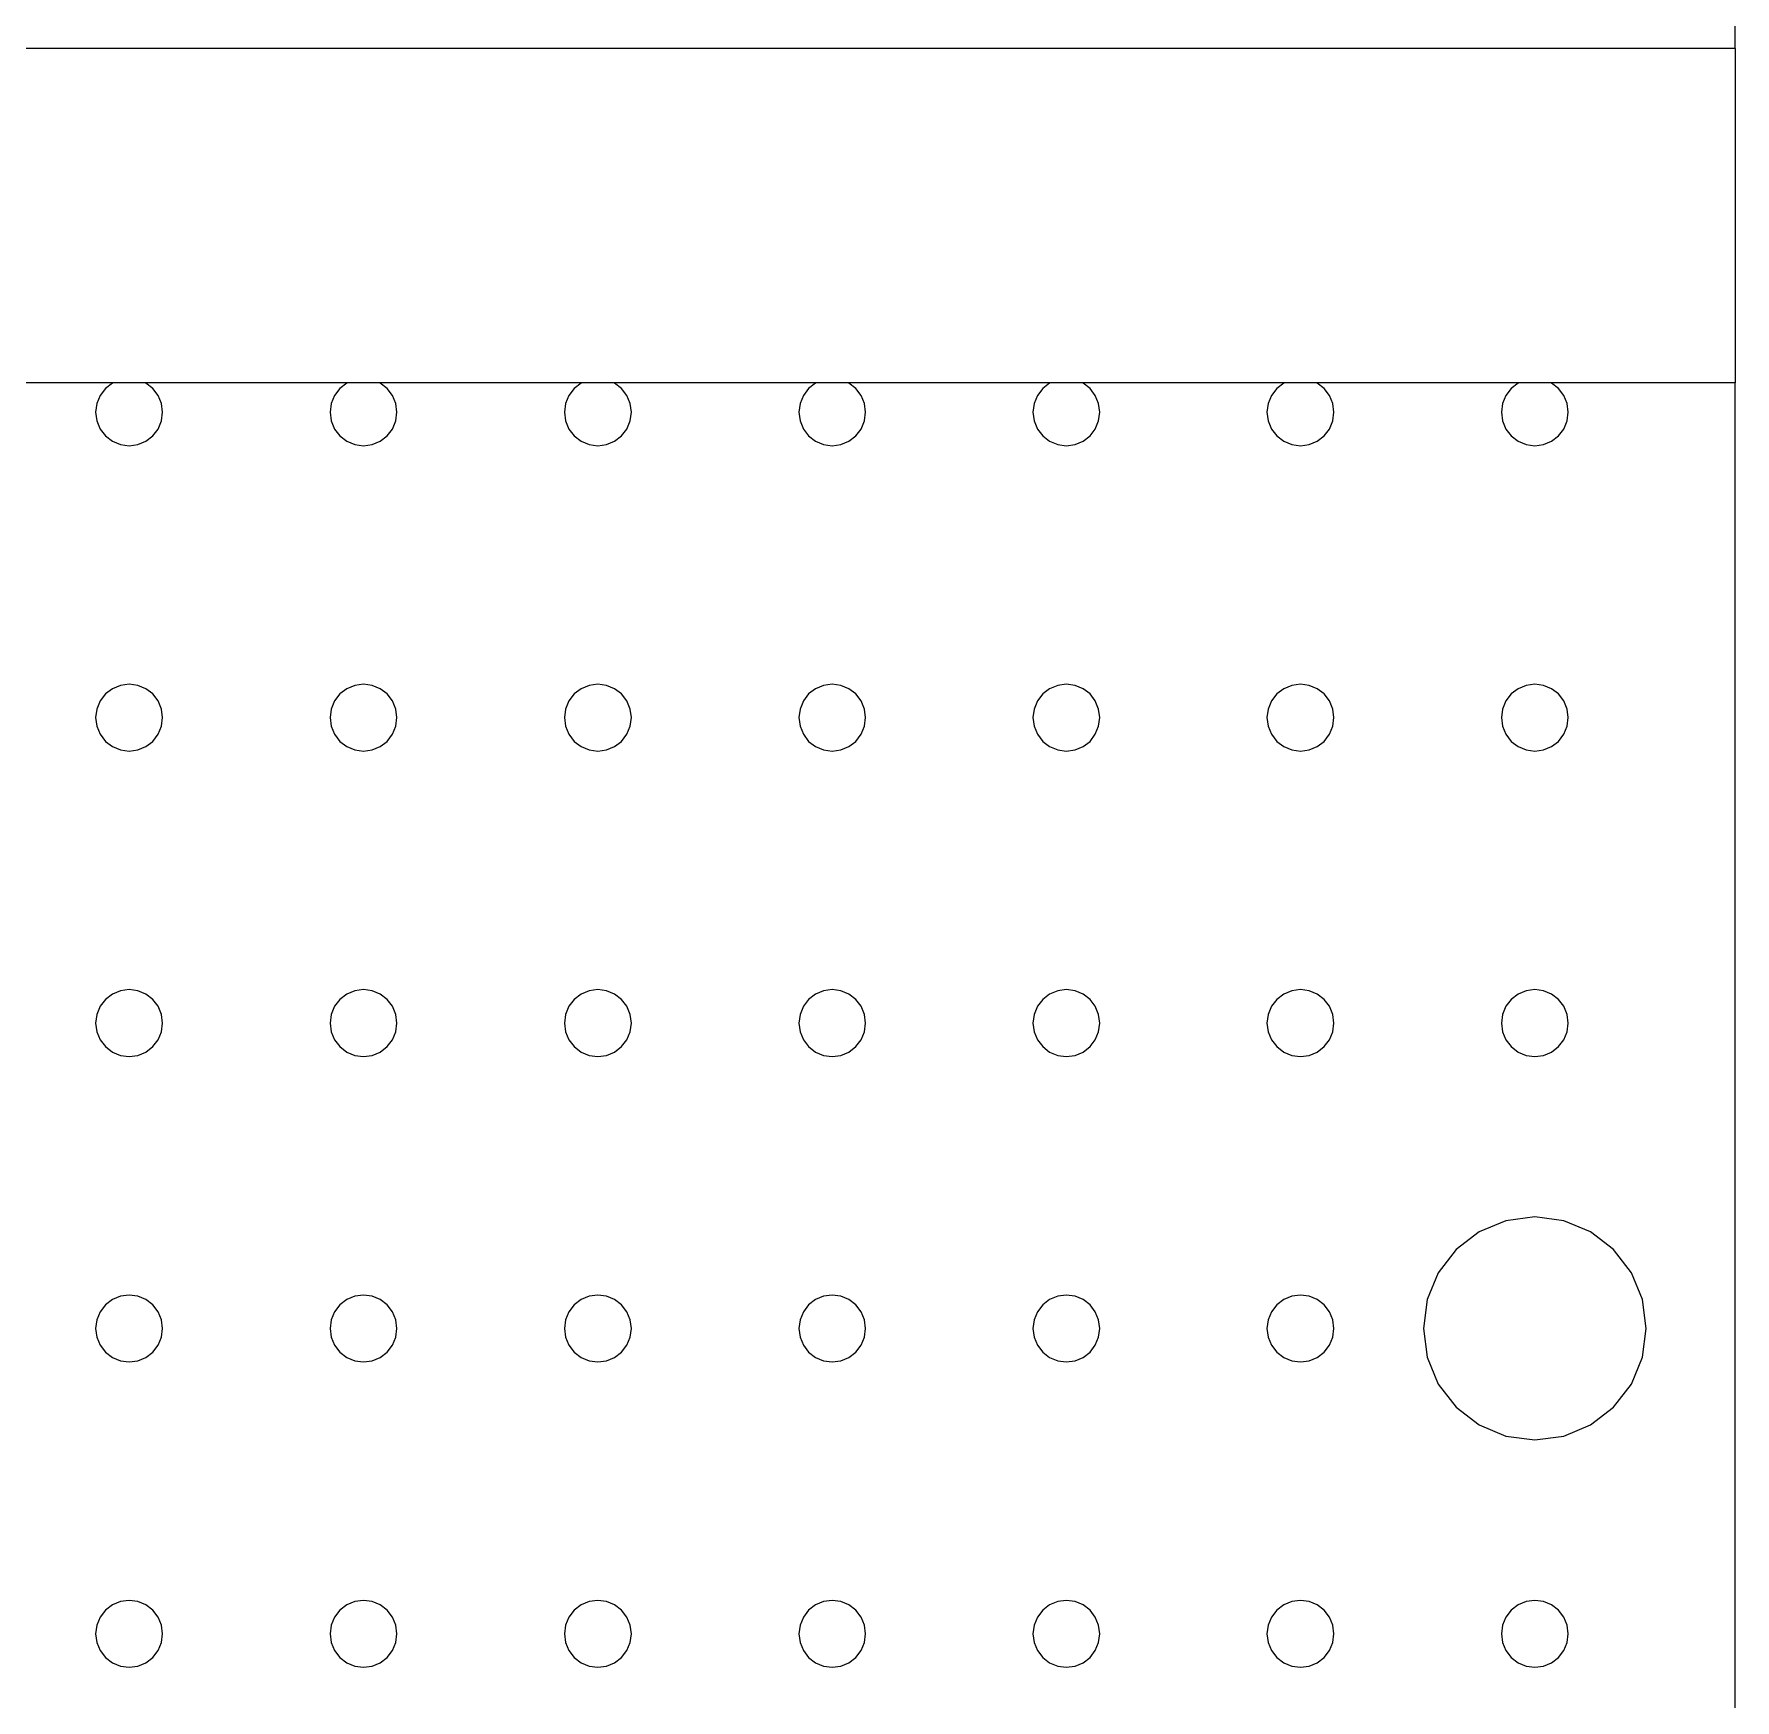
# Model space of a CAD drawing. Header units: millimetres. Extents: x 2562 to 7288, y 778 to 5635.
# Drawn here: x 5853.39 to 5868.65, y 1663.97 to 1678.92 of the extents above; entities that cross this region are included whole.
import ezdxf

# ---------------------------------------------------------------- set-up
doc = ezdxf.new("R2010")
doc.units = ezdxf.units.MM
doc.layers.add('0-gnl-gor3', color=252, linetype='Continuous')
doc.layers.add('2-tef-sabit', color=251, linetype='Continuous')

# ---------------------------------------------------------------- blocks, each defined once
blk = doc.blocks.new('ice well')
at = {"layer": '0-gnl-gor3'}
for p, q in [((62660.6, 6545.76), (62660.6, 6753.91)), ((62630.6, 6691.24), (62630.6, 6709.44)), ((62517.59, 6692.72), (62516.87, 6692.42)), ((62518.37, 6692.83), (62517.59, 6692.72)), ((62519.15, 6692.72), (62518.37, 6692.83)), ((62519.87, 6692.42), (62519.15, 6692.72)), ((62544.99, 6692.72), (62544.27, 6692.42)), ((62545.77, 6692.83), (62544.99, 6692.72)), ((62546.54, 6692.72), (62545.77, 6692.83)), ((62547.27, 6692.42), (62546.54, 6692.72)), ((62572.39, 6692.72), (62571.67, 6692.42)), ((62573.17, 6692.83), (62572.39, 6692.72)), ((62573.94, 6692.72), (62573.17, 6692.83)), ((62574.67, 6692.42), (62573.94, 6692.72)), ((62599.79, 6692.72), (62599.07, 6692.42)), ((62600.57, 6692.83), (62599.79, 6692.72)), ((62601.34, 6692.72), (62600.57, 6692.83)), ((62602.07, 6692.42), (62601.34, 6692.72)), ((62627.19, 6692.72), (62626.46, 6692.42)), ((62627.96, 6692.83), (62627.19, 6692.72)), ((62628.74, 6692.72), (62627.96, 6692.83)), ((62629.46, 6692.42), (62628.74, 6692.72)), ((62515.77, 6691.33), (62515.47, 6690.6)), ((62516.25, 6691.95), (62515.77, 6691.33)), ((62516.87, 6692.42), (62516.25, 6691.95)), ((62520.49, 6691.95), (62519.87, 6692.42)), ((62520.97, 6691.33), (62520.49, 6691.95)), ((62521.27, 6690.6), (62520.97, 6691.33)), ((62543.17, 6691.33), (62542.87, 6690.6)), ((62543.65, 6691.95), (62543.17, 6691.33)), ((62544.27, 6692.42), (62543.65, 6691.95)), ((62547.89, 6691.95), (62547.27, 6692.42)), ((62548.37, 6691.33), (62547.89, 6691.95)), ((62548.67, 6690.6), (62548.37, 6691.33)), ((62570.57, 6691.33), (62570.27, 6690.6)), ((62571.05, 6691.95), (62570.57, 6691.33)), ((62571.67, 6692.42), (62571.05, 6691.95)), ((62575.29, 6691.95), (62574.67, 6692.42)), ((62575.77, 6691.33), (62575.29, 6691.95)), ((62576.06, 6690.6), (62575.77, 6691.33)), ((62597.97, 6691.33), (62597.67, 6690.6)), ((62598.44, 6691.95), (62597.97, 6691.33)), ((62599.07, 6692.42), (62598.44, 6691.95)), ((62602.69, 6691.95), (62602.07, 6692.42)), ((62603.16, 6691.33), (62602.69, 6691.95)), ((62603.46, 6690.6), (62603.16, 6691.33)), ((62625.37, 6691.33), (62625.07, 6690.6)), ((62625.84, 6691.95), (62625.37, 6691.33)), ((62626.46, 6692.42), (62625.84, 6691.95)), ((62630.09, 6691.95), (62629.46, 6692.42)), ((62630.56, 6691.33), (62630.09, 6691.95)), ((62630.6, 6691.24), (62630.56, 6691.33)), ((62630.6, 6688.41), (62630.6, 6691.24)), ((62515.47, 6690.6), (62515.37, 6689.83)), ((62515.37, 6689.83), (62515.47, 6689.05)), ((62521.37, 6689.83), (62521.27, 6690.6)), ((62521.27, 6689.05), (62521.37, 6689.83)), ((62542.87, 6690.6), (62542.77, 6689.83)), ((62542.77, 6689.83), (62542.87, 6689.05)), ((62548.77, 6689.83), (62548.67, 6690.6)), ((62548.67, 6689.05), (62548.77, 6689.83)), ((62570.27, 6690.6), (62570.17, 6689.83)), ((62570.17, 6689.83), (62570.27, 6689.05)), ((62576.17, 6689.83), (62576.06, 6690.6)), ((62576.06, 6689.05), (62576.17, 6689.83)), ((62597.67, 6690.6), (62597.57, 6689.83)), ((62597.57, 6689.83), (62597.67, 6689.05)), ((62603.57, 6689.83), (62603.46, 6690.6)), ((62603.46, 6689.05), (62603.57, 6689.83)), ((62625.07, 6690.6), (62624.96, 6689.83)), ((62624.96, 6689.83), (62625.07, 6689.05)), ((62515.47, 6689.05), (62515.77, 6688.33)), ((62515.77, 6688.33), (62516.25, 6687.71)), ((62520.49, 6687.71), (62520.97, 6688.33)), ((62520.97, 6688.33), (62521.27, 6689.05)), ((62542.87, 6689.05), (62543.17, 6688.33)), ((62543.17, 6688.33), (62543.65, 6687.71)), ((62547.89, 6687.71), (62548.37, 6688.33)), ((62548.37, 6688.33), (62548.67, 6689.05)), ((62570.27, 6689.05), (62570.57, 6688.33)), ((62570.57, 6688.33), (62571.05, 6687.71)), ((62575.29, 6687.71), (62575.77, 6688.33)), ((62575.77, 6688.33), (62576.06, 6689.05)), ((62597.67, 6689.05), (62597.97, 6688.33)), ((62597.97, 6688.33), (62598.44, 6687.71)), ((62602.69, 6687.71), (62603.16, 6688.33)), ((62603.16, 6688.33), (62603.46, 6689.05)), ((62625.07, 6689.05), (62625.37, 6688.33)), ((62625.37, 6688.33), (62625.84, 6687.71)), ((62630.09, 6687.71), (62630.56, 6688.33)), ((62630.56, 6688.33), (62630.6, 6688.41)), ((62630.6, 6670.21), (62630.6, 6688.41)), ((62516.25, 6687.71), (62516.87, 6687.23)), ((62516.87, 6687.23), (62517.59, 6686.93)), ((62517.59, 6686.93), (62518.37, 6686.83)), ((62518.37, 6686.83), (62519.15, 6686.93)), ((62519.15, 6686.93), (62519.87, 6687.23)), ((62519.87, 6687.23), (62520.49, 6687.71)), ((62543.65, 6687.71), (62544.27, 6687.23)), ((62544.27, 6687.23), (62544.99, 6686.93)), ((62544.99, 6686.93), (62545.77, 6686.83)), ((62545.77, 6686.83), (62546.54, 6686.93)), ((62546.54, 6686.93), (62547.27, 6687.23)), ((62547.27, 6687.23), (62547.89, 6687.71)), ((62571.05, 6687.71), (62571.67, 6687.23)), ((62571.67, 6687.23), (62572.39, 6686.93)), ((62572.39, 6686.93), (62573.17, 6686.83)), ((62573.17, 6686.83), (62573.94, 6686.93)), ((62573.94, 6686.93), (62574.67, 6687.23)), ((62574.67, 6687.23), (62575.29, 6687.71)), ((62598.44, 6687.71), (62599.07, 6687.23)), ((62599.07, 6687.23), (62599.79, 6686.93)), ((62599.79, 6686.93), (62600.57, 6686.83)), ((62600.57, 6686.83), (62601.34, 6686.93)), ((62601.34, 6686.93), (62602.07, 6687.23)), ((62602.07, 6687.23), (62602.69, 6687.71)), ((62625.84, 6687.71), (62626.46, 6687.23)), ((62626.46, 6687.23), (62627.19, 6686.93)), ((62627.19, 6686.93), (62627.96, 6686.83)), ((62627.96, 6686.83), (62628.74, 6686.93)), ((62628.74, 6686.93), (62629.46, 6687.23)), ((62629.46, 6687.23), (62630.09, 6687.71)), ((62516.87, 6671.4), (62516.25, 6670.92)), ((62517.59, 6671.7), (62516.87, 6671.4)), ((62518.37, 6671.8), (62517.59, 6671.7)), ((62519.15, 6671.7), (62518.37, 6671.8)), ((62519.87, 6671.4), (62519.15, 6671.7)), ((62520.49, 6670.92), (62519.87, 6671.4)), ((62544.27, 6671.4), (62543.65, 6670.92)), ((62544.99, 6671.7), (62544.27, 6671.4)), ((62545.77, 6671.8), (62544.99, 6671.7)), ((62546.54, 6671.7), (62545.77, 6671.8)), ((62547.27, 6671.4), (62546.54, 6671.7)), ((62547.89, 6670.92), (62547.27, 6671.4)), ((62571.67, 6671.4), (62571.05, 6670.92)), ((62572.39, 6671.7), (62571.67, 6671.4)), ((62573.17, 6671.8), (62572.39, 6671.7)), ((62573.94, 6671.7), (62573.17, 6671.8)), ((62574.67, 6671.4), (62573.94, 6671.7)), ((62575.29, 6670.92), (62574.67, 6671.4)), ((62599.07, 6671.4), (62598.44, 6670.92)), ((62599.79, 6671.7), (62599.07, 6671.4)), ((62600.57, 6671.8), (62599.79, 6671.7)), ((62601.34, 6671.7), (62600.57, 6671.8)), ((62602.07, 6671.4), (62601.34, 6671.7)), ((62602.69, 6670.92), (62602.07, 6671.4)), ((62626.46, 6671.4), (62625.84, 6670.92)), ((62627.19, 6671.7), (62626.46, 6671.4)), ((62627.96, 6671.8), (62627.19, 6671.7)), ((62628.74, 6671.7), (62627.96, 6671.8)), ((62629.46, 6671.4), (62628.74, 6671.7)), ((62630.09, 6670.92), (62629.46, 6671.4)), ((62515.77, 6670.3), (62515.47, 6669.58)), ((62516.25, 6670.92), (62515.77, 6670.3)), ((62520.97, 6670.3), (62520.49, 6670.92)), ((62521.27, 6669.58), (62520.97, 6670.3)), ((62543.17, 6670.3), (62542.87, 6669.58)), ((62543.65, 6670.92), (62543.17, 6670.3)), ((62548.37, 6670.3), (62547.89, 6670.92)), ((62548.67, 6669.58), (62548.37, 6670.3)), ((62570.57, 6670.3), (62570.27, 6669.58)), ((62571.05, 6670.92), (62570.57, 6670.3)), ((62575.77, 6670.3), (62575.29, 6670.92)), ((62576.06, 6669.58), (62575.77, 6670.3)), ((62597.97, 6670.3), (62597.67, 6669.58)), ((62598.44, 6670.92), (62597.97, 6670.3)), ((62603.16, 6670.3), (62602.69, 6670.92)), ((62603.46, 6669.58), (62603.16, 6670.3)), ((62625.37, 6670.3), (62625.07, 6669.58)), ((62625.84, 6670.92), (62625.37, 6670.3)), ((62630.56, 6670.3), (62630.09, 6670.92)), ((62630.6, 6670.21), (62630.56, 6670.3)), ((62630.6, 6667.39), (62630.6, 6670.21)), ((62515.47, 6669.58), (62515.37, 6668.8)), ((62515.37, 6668.8), (62515.47, 6668.02)), ((62521.37, 6668.8), (62521.27, 6669.58)), ((62521.27, 6668.02), (62521.37, 6668.8)), ((62542.87, 6669.58), (62542.77, 6668.8)), ((62542.77, 6668.8), (62542.87, 6668.02)), ((62548.77, 6668.8), (62548.67, 6669.58)), ((62548.67, 6668.02), (62548.77, 6668.8)), ((62570.27, 6669.58), (62570.17, 6668.8)), ((62570.17, 6668.8), (62570.27, 6668.02)), ((62576.17, 6668.8), (62576.06, 6669.58)), ((62576.06, 6668.02), (62576.17, 6668.8)), ((62597.67, 6669.58), (62597.57, 6668.8)), ((62597.57, 6668.8), (62597.67, 6668.02)), ((62603.57, 6668.8), (62603.46, 6669.58)), ((62603.46, 6668.02), (62603.57, 6668.8)), ((62625.07, 6669.58), (62624.96, 6668.8)), ((62624.96, 6668.8), (62625.07, 6668.02)), ((62515.47, 6668.02), (62515.77, 6667.3)), ((62515.77, 6667.3), (62516.25, 6666.68)), ((62520.49, 6666.68), (62520.97, 6667.3)), ((62520.97, 6667.3), (62521.27, 6668.02)), ((62542.87, 6668.02), (62543.17, 6667.3)), ((62543.17, 6667.3), (62543.65, 6666.68)), ((62547.89, 6666.68), (62548.37, 6667.3)), ((62548.37, 6667.3), (62548.67, 6668.02)), ((62570.27, 6668.02), (62570.57, 6667.3)), ((62570.57, 6667.3), (62571.05, 6666.68)), ((62575.29, 6666.68), (62575.77, 6667.3)), ((62575.77, 6667.3), (62576.06, 6668.02)), ((62597.67, 6668.02), (62597.97, 6667.3)), ((62597.97, 6667.3), (62598.44, 6666.68)), ((62602.69, 6666.68), (62603.16, 6667.3)), ((62603.16, 6667.3), (62603.46, 6668.02)), ((62625.07, 6668.02), (62625.37, 6667.3)), ((62625.37, 6667.3), (62625.84, 6666.68)), ((62630.09, 6666.68), (62630.56, 6667.3)), ((62630.56, 6667.3), (62630.6, 6667.39)), ((62630.6, 6649.19), (62630.6, 6667.39)), ((62516.25, 6666.68), (62516.87, 6666.2)), ((62516.87, 6666.2), (62517.59, 6665.9)), ((62517.59, 6665.9), (62518.37, 6665.8)), ((62518.37, 6665.8), (62519.15, 6665.9)), ((62519.15, 6665.9), (62519.87, 6666.2)), ((62519.87, 6666.2), (62520.49, 6666.68)), ((62543.65, 6666.68), (62544.27, 6666.2)), ((62544.27, 6666.2), (62544.99, 6665.9)), ((62544.99, 6665.9), (62545.77, 6665.8)), ((62545.77, 6665.8), (62546.54, 6665.9)), ((62546.54, 6665.9), (62547.27, 6666.2)), ((62547.27, 6666.2), (62547.89, 6666.68)), ((62571.05, 6666.68), (62571.67, 6666.2)), ((62571.67, 6666.2), (62572.39, 6665.9)), ((62572.39, 6665.9), (62573.17, 6665.8)), ((62573.17, 6665.8), (62573.94, 6665.9)), ((62573.94, 6665.9), (62574.67, 6666.2)), ((62574.67, 6666.2), (62575.29, 6666.68)), ((62598.44, 6666.68), (62599.07, 6666.2)), ((62599.07, 6666.2), (62599.79, 6665.9)), ((62599.79, 6665.9), (62600.57, 6665.8)), ((62600.57, 6665.8), (62601.34, 6665.9)), ((62601.34, 6665.9), (62602.07, 6666.2)), ((62602.07, 6666.2), (62602.69, 6666.68)), ((62625.84, 6666.68), (62626.46, 6666.2)), ((62626.46, 6666.2), (62627.19, 6665.9)), ((62627.19, 6665.9), (62627.96, 6665.8)), ((62627.96, 6665.8), (62628.74, 6665.9)), ((62628.74, 6665.9), (62629.46, 6666.2)), ((62629.46, 6666.2), (62630.09, 6666.68)), ((62516.87, 6650.37), (62516.25, 6649.89)), ((62517.59, 6650.67), (62516.87, 6650.37)), ((62518.37, 6650.77), (62517.59, 6650.67)), ((62519.15, 6650.67), (62518.37, 6650.77)), ((62519.87, 6650.37), (62519.15, 6650.67)), ((62520.49, 6649.89), (62519.87, 6650.37)), ((62544.27, 6650.37), (62543.65, 6649.89)), ((62544.99, 6650.67), (62544.27, 6650.37)), ((62545.77, 6650.77), (62544.99, 6650.67)), ((62546.54, 6650.67), (62545.77, 6650.77)), ((62547.27, 6650.37), (62546.54, 6650.67)), ((62547.89, 6649.89), (62547.27, 6650.37)), ((62571.67, 6650.37), (62571.05, 6649.89)), ((62572.39, 6650.67), (62571.67, 6650.37)), ((62573.17, 6650.77), (62572.39, 6650.67)), ((62573.94, 6650.67), (62573.17, 6650.77)), ((62574.67, 6650.37), (62573.94, 6650.67)), ((62575.29, 6649.89), (62574.67, 6650.37)), ((62599.07, 6650.37), (62598.44, 6649.89)), ((62599.79, 6650.67), (62599.07, 6650.37)), ((62600.57, 6650.77), (62599.79, 6650.67)), ((62601.34, 6650.67), (62600.57, 6650.77)), ((62602.07, 6650.37), (62601.34, 6650.67)), ((62602.69, 6649.89), (62602.07, 6650.37)), ((62626.46, 6650.37), (62625.84, 6649.89)), ((62627.19, 6650.67), (62626.46, 6650.37)), ((62627.96, 6650.77), (62627.19, 6650.67)), ((62628.74, 6650.67), (62627.96, 6650.77)), ((62629.46, 6650.37), (62628.74, 6650.67)), ((62630.09, 6649.89), (62629.46, 6650.37)), ((62515.47, 6648.55), (62515.37, 6647.77)), ((62515.77, 6649.27), (62515.47, 6648.55)), ((62516.25, 6649.89), (62515.77, 6649.27)), ((62520.97, 6649.27), (62520.49, 6649.89)), ((62521.27, 6648.55), (62520.97, 6649.27)), ((62521.37, 6647.77), (62521.27, 6648.55)), ((62542.87, 6648.55), (62542.77, 6647.77)), ((62543.17, 6649.27), (62542.87, 6648.55)), ((62543.65, 6649.89), (62543.17, 6649.27)), ((62548.37, 6649.27), (62547.89, 6649.89)), ((62548.67, 6648.55), (62548.37, 6649.27)), ((62548.77, 6647.77), (62548.67, 6648.55)), ((62570.27, 6648.55), (62570.17, 6647.77)), ((62570.57, 6649.27), (62570.27, 6648.55)), ((62571.05, 6649.89), (62570.57, 6649.27)), ((62575.77, 6649.27), (62575.29, 6649.89)), ((62576.06, 6648.55), (62575.77, 6649.27)), ((62576.17, 6647.77), (62576.06, 6648.55)), ((62597.67, 6648.55), (62597.57, 6647.77)), ((62597.97, 6649.27), (62597.67, 6648.55)), ((62598.44, 6649.89), (62597.97, 6649.27)), ((62603.16, 6649.27), (62602.69, 6649.89)), ((62603.46, 6648.55), (62603.16, 6649.27)), ((62603.57, 6647.77), (62603.46, 6648.55)), ((62625.07, 6648.55), (62624.96, 6647.77)), ((62625.37, 6649.27), (62625.07, 6648.55)), ((62625.84, 6649.89), (62625.37, 6649.27)), ((62630.56, 6649.27), (62630.09, 6649.89)), ((62630.6, 6649.19), (62630.56, 6649.27)), ((62630.6, 6646.36), (62630.6, 6649.19)), ((62515.37, 6647.77), (62515.47, 6647)), ((62515.47, 6647), (62515.77, 6646.27)), ((62520.97, 6646.27), (62521.27, 6647)), ((62521.27, 6647), (62521.37, 6647.77)), ((62542.77, 6647.77), (62542.87, 6647)), ((62542.87, 6647), (62543.17, 6646.27)), ((62548.37, 6646.27), (62548.67, 6647)), ((62548.67, 6647), (62548.77, 6647.77)), ((62570.17, 6647.77), (62570.27, 6647)), ((62570.27, 6647), (62570.57, 6646.27)), ((62575.77, 6646.27), (62576.06, 6647)), ((62576.06, 6647), (62576.17, 6647.77)), ((62597.57, 6647.77), (62597.67, 6647)), ((62597.67, 6647), (62597.97, 6646.27)), ((62603.16, 6646.27), (62603.46, 6647)), ((62603.46, 6647), (62603.57, 6647.77)), ((62624.96, 6647.77), (62625.07, 6647)), ((62625.07, 6647), (62625.37, 6646.27)), ((62515.77, 6646.27), (62516.25, 6645.65)), ((62516.25, 6645.65), (62516.87, 6645.17)), ((62519.87, 6645.17), (62520.49, 6645.65)), ((62520.49, 6645.65), (62520.97, 6646.27)), ((62543.17, 6646.27), (62543.65, 6645.65)), ((62543.65, 6645.65), (62544.27, 6645.17)), ((62547.27, 6645.17), (62547.89, 6645.65)), ((62547.89, 6645.65), (62548.37, 6646.27)), ((62570.57, 6646.27), (62571.05, 6645.65)), ((62571.05, 6645.65), (62571.67, 6645.17)), ((62574.67, 6645.17), (62575.29, 6645.65)), ((62575.29, 6645.65), (62575.77, 6646.27)), ((62597.97, 6646.27), (62598.44, 6645.65)), ((62598.44, 6645.65), (62599.07, 6645.17)), ((62602.07, 6645.17), (62602.69, 6645.65)), ((62602.69, 6645.65), (62603.16, 6646.27)), ((62625.37, 6646.27), (62625.84, 6645.65)), ((62625.84, 6645.65), (62626.46, 6645.17)), ((62629.46, 6645.17), (62630.09, 6645.65)), ((62630.09, 6645.65), (62630.56, 6646.27)), ((62630.56, 6646.27), (62630.6, 6646.36)), ((62630.6, 6628.16), (62630.6, 6646.36)), ((62516.87, 6645.17), (62517.59, 6644.88)), ((62517.59, 6644.88), (62518.37, 6644.77)), ((62518.37, 6644.77), (62519.15, 6644.88)), ((62519.15, 6644.88), (62519.87, 6645.17)), ((62544.27, 6645.17), (62544.99, 6644.88)), ((62544.99, 6644.88), (62545.77, 6644.77)), ((62545.77, 6644.77), (62546.54, 6644.88)), ((62546.54, 6644.88), (62547.27, 6645.17)), ((62571.67, 6645.17), (62572.39, 6644.88)), ((62572.39, 6644.88), (62573.17, 6644.77)), ((62573.17, 6644.77), (62573.94, 6644.88)), ((62573.94, 6644.88), (62574.67, 6645.17)), ((62599.07, 6645.17), (62599.79, 6644.88)), ((62599.79, 6644.88), (62600.57, 6644.77)), ((62600.57, 6644.77), (62601.34, 6644.88)), ((62601.34, 6644.88), (62602.07, 6645.17)), ((62626.46, 6645.17), (62627.19, 6644.88)), ((62627.19, 6644.88), (62627.96, 6644.77)), ((62627.96, 6644.77), (62628.74, 6644.88)), ((62628.74, 6644.88), (62629.46, 6645.17)), ((62516.25, 6628.87), (62515.77, 6628.25)), ((62516.87, 6629.34), (62516.25, 6628.87)), ((62517.59, 6629.64), (62516.87, 6629.34)), ((62518.37, 6629.75), (62517.59, 6629.64)), ((62519.15, 6629.64), (62518.37, 6629.75)), ((62519.87, 6629.34), (62519.15, 6629.64)), ((62520.49, 6628.87), (62519.87, 6629.34)), ((62520.97, 6628.25), (62520.49, 6628.87)), ((62543.65, 6628.87), (62543.17, 6628.25)), ((62544.27, 6629.34), (62543.65, 6628.87)), ((62544.99, 6629.64), (62544.27, 6629.34)), ((62545.77, 6629.75), (62544.99, 6629.64)), ((62546.54, 6629.64), (62545.77, 6629.75)), ((62547.27, 6629.34), (62546.54, 6629.64)), ((62547.89, 6628.87), (62547.27, 6629.34)), ((62548.37, 6628.25), (62547.89, 6628.87)), ((62571.05, 6628.87), (62570.57, 6628.25)), ((62571.67, 6629.34), (62571.05, 6628.87)), ((62572.39, 6629.64), (62571.67, 6629.34)), ((62573.17, 6629.75), (62572.39, 6629.64)), ((62573.94, 6629.64), (62573.17, 6629.75)), ((62574.67, 6629.34), (62573.94, 6629.64)), ((62575.29, 6628.87), (62574.67, 6629.34)), ((62575.77, 6628.25), (62575.29, 6628.87)), ((62598.44, 6628.87), (62597.97, 6628.25)), ((62599.07, 6629.34), (62598.44, 6628.87)), ((62599.79, 6629.64), (62599.07, 6629.34)), ((62600.57, 6629.75), (62599.79, 6629.64)), ((62601.34, 6629.64), (62600.57, 6629.75)), ((62602.07, 6629.34), (62601.34, 6629.64)), ((62602.69, 6628.87), (62602.07, 6629.34)), ((62603.16, 6628.25), (62602.69, 6628.87)), ((62625.84, 6628.87), (62625.37, 6628.25)), ((62626.46, 6629.34), (62625.84, 6628.87)), ((62627.19, 6629.64), (62626.46, 6629.34)), ((62627.96, 6629.75), (62627.19, 6629.64)), ((62628.74, 6629.64), (62627.96, 6629.75)), ((62629.46, 6629.34), (62628.74, 6629.64)), ((62630.09, 6628.87), (62629.46, 6629.34)), ((62630.56, 6628.25), (62630.09, 6628.87)), ((62515.47, 6627.52), (62515.37, 6626.75)), ((62515.77, 6628.25), (62515.47, 6627.52)), ((62521.27, 6627.52), (62520.97, 6628.25)), ((62521.37, 6626.75), (62521.27, 6627.52)), ((62542.87, 6627.52), (62542.77, 6626.75)), ((62543.17, 6628.25), (62542.87, 6627.52)), ((62548.67, 6627.52), (62548.37, 6628.25)), ((62548.77, 6626.75), (62548.67, 6627.52)), ((62570.27, 6627.52), (62570.17, 6626.75)), ((62570.57, 6628.25), (62570.27, 6627.52)), ((62576.06, 6627.52), (62575.77, 6628.25)), ((62576.17, 6626.75), (62576.06, 6627.52)), ((62597.67, 6627.52), (62597.57, 6626.75)), ((62597.97, 6628.25), (62597.67, 6627.52)), ((62603.46, 6627.52), (62603.16, 6628.25)), ((62603.57, 6626.75), (62603.46, 6627.52)), ((62625.07, 6627.52), (62624.96, 6626.75)), ((62625.37, 6628.25), (62625.07, 6627.52)), ((62630.6, 6628.16), (62630.56, 6628.25)), ((62630.6, 6625.33), (62630.6, 6628.16)), ((62515.37, 6626.75), (62515.47, 6625.97)), ((62515.47, 6625.97), (62515.77, 6625.25)), ((62520.97, 6625.25), (62521.27, 6625.97)), ((62521.27, 6625.97), (62521.37, 6626.75)), ((62542.77, 6626.75), (62542.87, 6625.97)), ((62542.87, 6625.97), (62543.17, 6625.25)), ((62548.37, 6625.25), (62548.67, 6625.97)), ((62548.67, 6625.97), (62548.77, 6626.75)), ((62570.17, 6626.75), (62570.27, 6625.97)), ((62570.27, 6625.97), (62570.57, 6625.25)), ((62575.77, 6625.25), (62576.06, 6625.97)), ((62576.06, 6625.97), (62576.17, 6626.75)), ((62597.57, 6626.75), (62597.67, 6625.97)), ((62597.67, 6625.97), (62597.97, 6625.25)), ((62603.16, 6625.25), (62603.46, 6625.97)), ((62603.46, 6625.97), (62603.57, 6626.75)), ((62624.96, 6626.75), (62625.07, 6625.97)), ((62625.07, 6625.97), (62625.37, 6625.25)), ((62515.77, 6625.25), (62516.25, 6624.62)), ((62516.25, 6624.62), (62516.87, 6624.15)), ((62516.87, 6624.15), (62517.59, 6623.85)), ((62519.15, 6623.85), (62519.87, 6624.15)), ((62519.87, 6624.15), (62520.49, 6624.62)), ((62520.49, 6624.62), (62520.97, 6625.25)), ((62543.17, 6625.25), (62543.65, 6624.62)), ((62543.65, 6624.62), (62544.27, 6624.15)), ((62544.27, 6624.15), (62544.99, 6623.85)), ((62546.54, 6623.85), (62547.27, 6624.15)), ((62547.27, 6624.15), (62547.89, 6624.62)), ((62547.89, 6624.62), (62548.37, 6625.25)), ((62570.57, 6625.25), (62571.05, 6624.62)), ((62571.05, 6624.62), (62571.67, 6624.15)), ((62571.67, 6624.15), (62572.39, 6623.85)), ((62573.94, 6623.85), (62574.67, 6624.15)), ((62574.67, 6624.15), (62575.29, 6624.62)), ((62575.29, 6624.62), (62575.77, 6625.25)), ((62597.97, 6625.25), (62598.44, 6624.62)), ((62598.44, 6624.62), (62599.07, 6624.15)), ((62599.07, 6624.15), (62599.79, 6623.85)), ((62601.34, 6623.85), (62602.07, 6624.15)), ((62602.07, 6624.15), (62602.69, 6624.62)), ((62602.69, 6624.62), (62603.16, 6625.25)), ((62625.37, 6625.25), (62625.84, 6624.62)), ((62625.84, 6624.62), (62626.46, 6624.15)), ((62626.46, 6624.15), (62627.19, 6623.85)), ((62628.74, 6623.85), (62629.46, 6624.15)), ((62629.46, 6624.15), (62630.09, 6624.62)), ((62630.09, 6624.62), (62630.56, 6625.25)), ((62630.56, 6625.25), (62630.6, 6625.33)), ((62630.6, 6607.16), (62630.6, 6625.33)), ((62517.59, 6623.85), (62518.37, 6623.75)), ((62518.37, 6623.75), (62519.15, 6623.85)), ((62544.99, 6623.85), (62545.77, 6623.75)), ((62545.77, 6623.75), (62546.54, 6623.85)), ((62572.39, 6623.85), (62573.17, 6623.75)), ((62573.17, 6623.75), (62573.94, 6623.85)), ((62599.79, 6623.85), (62600.57, 6623.75)), ((62600.57, 6623.75), (62601.34, 6623.85)), ((62627.19, 6623.85), (62627.96, 6623.75)), ((62627.96, 6623.75), (62628.74, 6623.85)), ((62515.77, 6607.25), (62515.47, 6606.52)), ((62516.25, 6607.87), (62515.77, 6607.25)), ((62516.87, 6608.34), (62516.25, 6607.87)), ((62517.59, 6608.64), (62516.87, 6608.34)), ((62518.37, 6608.75), (62517.59, 6608.64)), ((62519.15, 6608.64), (62518.37, 6608.75)), ((62519.87, 6608.34), (62519.15, 6608.64)), ((62520.49, 6607.87), (62519.87, 6608.34)), ((62520.97, 6607.25), (62520.49, 6607.87)), ((62521.27, 6606.52), (62520.97, 6607.25)), ((62543.17, 6607.25), (62542.87, 6606.52)), ((62543.65, 6607.87), (62543.17, 6607.25)), ((62544.27, 6608.34), (62543.65, 6607.87)), ((62544.99, 6608.64), (62544.27, 6608.34)), ((62545.77, 6608.75), (62544.99, 6608.64)), ((62546.54, 6608.64), (62545.77, 6608.75)), ((62547.27, 6608.34), (62546.54, 6608.64)), ((62547.89, 6607.87), (62547.27, 6608.34)), ((62548.37, 6607.25), (62547.89, 6607.87)), ((62548.67, 6606.52), (62548.37, 6607.25)), ((62570.57, 6607.25), (62570.27, 6606.52)), ((62571.05, 6607.87), (62570.57, 6607.25)), ((62571.67, 6608.34), (62571.05, 6607.87)), ((62572.39, 6608.64), (62571.67, 6608.34)), ((62573.17, 6608.75), (62572.39, 6608.64)), ((62573.94, 6608.64), (62573.17, 6608.75)), ((62574.67, 6608.34), (62573.94, 6608.64)), ((62575.29, 6607.87), (62574.67, 6608.34)), ((62575.77, 6607.25), (62575.29, 6607.87)), ((62576.06, 6606.52), (62575.77, 6607.25)), ((62597.97, 6607.25), (62597.67, 6606.52)), ((62598.44, 6607.87), (62597.97, 6607.25)), ((62599.07, 6608.34), (62598.44, 6607.87)), ((62599.79, 6608.64), (62599.07, 6608.34)), ((62600.57, 6608.75), (62599.79, 6608.64)), ((62601.34, 6608.64), (62600.57, 6608.75)), ((62602.07, 6608.34), (62601.34, 6608.64)), ((62602.69, 6607.87), (62602.07, 6608.34)), ((62603.16, 6607.25), (62602.69, 6607.87)), ((62603.46, 6606.52), (62603.16, 6607.25)), ((62625.37, 6607.25), (62625.07, 6606.52)), ((62625.84, 6607.87), (62625.37, 6607.25)), ((62626.46, 6608.34), (62625.84, 6607.87)), ((62627.19, 6608.64), (62626.46, 6608.34)), ((62627.96, 6608.75), (62627.19, 6608.64)), ((62628.74, 6608.64), (62627.96, 6608.75)), ((62629.46, 6608.34), (62628.74, 6608.64)), ((62630.09, 6607.87), (62629.46, 6608.34)), ((62630.56, 6607.25), (62630.09, 6607.87)), ((62630.6, 6607.16), (62630.56, 6607.25)), ((62515.47, 6606.52), (62515.37, 6605.75)), ((62515.37, 6605.75), (62515.47, 6604.97)), ((62521.37, 6605.75), (62521.27, 6606.52)), ((62521.27, 6604.97), (62521.37, 6605.75)), ((62542.87, 6606.52), (62542.77, 6605.75)), ((62542.77, 6605.75), (62542.87, 6604.97)), ((62548.77, 6605.75), (62548.67, 6606.52)), ((62548.67, 6604.97), (62548.77, 6605.75)), ((62570.27, 6606.52), (62570.17, 6605.75)), ((62570.17, 6605.75), (62570.27, 6604.97)), ((62576.17, 6605.75), (62576.06, 6606.52)), ((62576.06, 6604.97), (62576.17, 6605.75)), ((62597.67, 6606.52), (62597.57, 6605.75)), ((62597.57, 6605.75), (62597.67, 6604.97)), ((62603.57, 6605.75), (62603.46, 6606.52)), ((62603.46, 6604.97), (62603.57, 6605.75)), ((62625.07, 6606.52), (62624.96, 6605.75)), ((62624.96, 6605.75), (62625.07, 6604.97)), ((62630.6, 6604.33), (62630.6, 6607.16)), ((62515.47, 6604.97), (62515.77, 6604.25)), ((62515.77, 6604.25), (62516.25, 6603.62)), ((62520.49, 6603.62), (62520.97, 6604.25)), ((62520.97, 6604.25), (62521.27, 6604.97)), ((62542.87, 6604.97), (62543.17, 6604.25)), ((62543.17, 6604.25), (62543.65, 6603.62)), ((62547.89, 6603.62), (62548.37, 6604.25)), ((62548.37, 6604.25), (62548.67, 6604.97)), ((62570.27, 6604.97), (62570.57, 6604.25)), ((62570.57, 6604.25), (62571.05, 6603.62)), ((62575.29, 6603.62), (62575.77, 6604.25)), ((62575.77, 6604.25), (62576.06, 6604.97)), ((62597.67, 6604.97), (62597.97, 6604.25)), ((62597.97, 6604.25), (62598.44, 6603.62)), ((62602.69, 6603.62), (62603.16, 6604.25)), ((62603.16, 6604.25), (62603.46, 6604.97)), ((62625.07, 6604.97), (62625.37, 6604.25)), ((62625.37, 6604.25), (62625.84, 6603.62)), ((62630.09, 6603.62), (62630.56, 6604.25)), ((62630.56, 6604.25), (62630.6, 6604.33)), ((62630.6, 6586.16), (62630.6, 6604.33)), ((62516.25, 6603.62), (62516.87, 6603.15)), ((62516.87, 6603.15), (62517.59, 6602.85)), ((62517.59, 6602.85), (62518.37, 6602.75)), ((62518.37, 6602.75), (62519.15, 6602.85)), ((62519.15, 6602.85), (62519.87, 6603.15)), ((62519.87, 6603.15), (62520.49, 6603.62)), ((62543.65, 6603.62), (62544.27, 6603.15)), ((62544.27, 6603.15), (62544.99, 6602.85)), ((62544.99, 6602.85), (62545.77, 6602.75)), ((62545.77, 6602.75), (62546.54, 6602.85)), ((62546.54, 6602.85), (62547.27, 6603.15)), ((62547.27, 6603.15), (62547.89, 6603.62)), ((62571.05, 6603.62), (62571.67, 6603.15)), ((62571.67, 6603.15), (62572.39, 6602.85)), ((62572.39, 6602.85), (62573.17, 6602.75)), ((62573.17, 6602.75), (62573.94, 6602.85)), ((62573.94, 6602.85), (62574.67, 6603.15)), ((62574.67, 6603.15), (62575.29, 6603.62)), ((62598.44, 6603.62), (62599.07, 6603.15)), ((62599.07, 6603.15), (62599.79, 6602.85)), ((62599.79, 6602.85), (62600.57, 6602.75)), ((62600.57, 6602.75), (62601.34, 6602.85)), ((62601.34, 6602.85), (62602.07, 6603.15)), ((62602.07, 6603.15), (62602.69, 6603.62)), ((62625.84, 6603.62), (62626.46, 6603.15)), ((62626.46, 6603.15), (62627.19, 6602.85)), ((62627.19, 6602.85), (62627.96, 6602.75)), ((62627.96, 6602.75), (62628.74, 6602.85)), ((62628.74, 6602.85), (62629.46, 6603.15)), ((62629.46, 6603.15), (62630.09, 6603.62)), ((62517.59, 6587.64), (62516.87, 6587.34)), ((62518.37, 6587.75), (62517.59, 6587.64)), ((62519.15, 6587.64), (62518.37, 6587.75)), ((62519.87, 6587.34), (62519.15, 6587.64)), ((62544.99, 6587.64), (62544.27, 6587.34)), ((62545.77, 6587.75), (62544.99, 6587.64)), ((62546.54, 6587.64), (62545.77, 6587.75)), ((62547.27, 6587.34), (62546.54, 6587.64)), ((62572.39, 6587.64), (62571.67, 6587.34)), ((62573.17, 6587.75), (62572.39, 6587.64)), ((62573.94, 6587.64), (62573.17, 6587.75)), ((62574.67, 6587.34), (62573.94, 6587.64)), ((62599.79, 6587.64), (62599.07, 6587.34)), ((62600.57, 6587.75), (62599.79, 6587.64)), ((62601.34, 6587.64), (62600.57, 6587.75)), ((62602.07, 6587.34), (62601.34, 6587.64)), ((62627.19, 6587.64), (62626.46, 6587.34)), ((62627.96, 6587.75), (62627.19, 6587.64)), ((62628.74, 6587.64), (62627.96, 6587.75)), ((62629.46, 6587.34), (62628.74, 6587.64)), ((62515.77, 6586.25), (62515.47, 6585.52)), ((62516.25, 6586.87), (62515.77, 6586.25)), ((62516.87, 6587.34), (62516.25, 6586.87)), ((62520.49, 6586.87), (62519.87, 6587.34)), ((62520.97, 6586.25), (62520.49, 6586.87)), ((62521.27, 6585.52), (62520.97, 6586.25)), ((62543.17, 6586.25), (62542.87, 6585.52)), ((62543.65, 6586.87), (62543.17, 6586.25)), ((62544.27, 6587.34), (62543.65, 6586.87)), ((62547.89, 6586.87), (62547.27, 6587.34)), ((62548.37, 6586.25), (62547.89, 6586.87)), ((62548.67, 6585.52), (62548.37, 6586.25)), ((62570.57, 6586.25), (62570.27, 6585.52)), ((62571.05, 6586.87), (62570.57, 6586.25)), ((62571.67, 6587.34), (62571.05, 6586.87)), ((62575.29, 6586.87), (62574.67, 6587.34)), ((62575.77, 6586.25), (62575.29, 6586.87)), ((62576.06, 6585.52), (62575.77, 6586.25)), ((62597.97, 6586.25), (62597.67, 6585.52)), ((62598.44, 6586.87), (62597.97, 6586.25)), ((62599.07, 6587.34), (62598.44, 6586.87)), ((62602.69, 6586.87), (62602.07, 6587.34)), ((62603.16, 6586.25), (62602.69, 6586.87)), ((62603.46, 6585.52), (62603.16, 6586.25)), ((62625.37, 6586.25), (62625.07, 6585.52)), ((62625.84, 6586.87), (62625.37, 6586.25)), ((62626.46, 6587.34), (62625.84, 6586.87)), ((62630.09, 6586.87), (62629.46, 6587.34)), ((62630.56, 6586.25), (62630.09, 6586.87)), ((62630.6, 6586.16), (62630.56, 6586.25)), ((62630.6, 6583.33), (62630.6, 6586.16)), ((62515.47, 6585.52), (62515.37, 6584.75)), ((62515.37, 6584.75), (62515.47, 6583.97)), ((62521.37, 6584.75), (62521.27, 6585.52)), ((62521.27, 6583.97), (62521.37, 6584.75)), ((62542.87, 6585.52), (62542.77, 6584.75)), ((62542.77, 6584.75), (62542.87, 6583.97)), ((62548.77, 6584.75), (62548.67, 6585.52)), ((62548.67, 6583.97), (62548.77, 6584.75)), ((62570.27, 6585.52), (62570.17, 6584.75)), ((62570.17, 6584.75), (62570.27, 6583.97)), ((62576.17, 6584.75), (62576.06, 6585.52)), ((62576.06, 6583.97), (62576.17, 6584.75)), ((62597.67, 6585.52), (62597.57, 6584.75)), ((62597.57, 6584.75), (62597.67, 6583.97)), ((62603.57, 6584.75), (62603.46, 6585.52)), ((62603.46, 6583.97), (62603.57, 6584.75)), ((62625.07, 6585.52), (62624.96, 6584.75)), ((62624.96, 6584.75), (62625.07, 6583.97)), ((62515.47, 6583.97), (62515.77, 6583.25)), ((62515.77, 6583.25), (62516.25, 6582.62)), ((62520.49, 6582.62), (62520.97, 6583.25)), ((62520.97, 6583.25), (62521.27, 6583.97)), ((62542.87, 6583.97), (62543.17, 6583.25)), ((62543.17, 6583.25), (62543.65, 6582.62)), ((62547.89, 6582.62), (62548.37, 6583.25)), ((62548.37, 6583.25), (62548.67, 6583.97)), ((62570.27, 6583.97), (62570.57, 6583.25)), ((62570.57, 6583.25), (62571.05, 6582.62)), ((62575.29, 6582.62), (62575.77, 6583.25)), ((62575.77, 6583.25), (62576.06, 6583.97)), ((62597.67, 6583.97), (62597.97, 6583.25)), ((62597.97, 6583.25), (62598.44, 6582.62)), ((62602.69, 6582.62), (62603.16, 6583.25)), ((62603.16, 6583.25), (62603.46, 6583.97)), ((62625.07, 6583.97), (62625.37, 6583.25)), ((62625.37, 6583.25), (62625.84, 6582.62)), ((62630.09, 6582.62), (62630.56, 6583.25)), ((62630.56, 6583.25), (62630.6, 6583.33)), ((62630.6, 6565.13), (62630.6, 6583.33)), ((62516.25, 6582.62), (62516.87, 6582.15)), ((62516.87, 6582.15), (62517.59, 6581.85)), ((62517.59, 6581.85), (62518.37, 6581.75)), ((62518.37, 6581.75), (62519.15, 6581.85)), ((62519.15, 6581.85), (62519.87, 6582.15)), ((62519.87, 6582.15), (62520.49, 6582.62)), ((62543.65, 6582.62), (62544.27, 6582.15)), ((62544.27, 6582.15), (62544.99, 6581.85)), ((62544.99, 6581.85), (62545.77, 6581.75)), ((62545.77, 6581.75), (62546.54, 6581.85)), ((62546.54, 6581.85), (62547.27, 6582.15)), ((62547.27, 6582.15), (62547.89, 6582.62)), ((62571.05, 6582.62), (62571.67, 6582.15)), ((62571.67, 6582.15), (62572.39, 6581.85)), ((62572.39, 6581.85), (62573.17, 6581.75)), ((62573.17, 6581.75), (62573.94, 6581.85)), ((62573.94, 6581.85), (62574.67, 6582.15)), ((62574.67, 6582.15), (62575.29, 6582.62)), ((62598.44, 6582.62), (62599.07, 6582.15)), ((62599.07, 6582.15), (62599.79, 6581.85)), ((62599.79, 6581.85), (62600.57, 6581.75)), ((62600.57, 6581.75), (62601.34, 6581.85)), ((62601.34, 6581.85), (62602.07, 6582.15)), ((62602.07, 6582.15), (62602.69, 6582.62)), ((62625.84, 6582.62), (62626.46, 6582.15)), ((62626.46, 6582.15), (62627.19, 6581.85)), ((62627.19, 6581.85), (62627.96, 6581.75)), ((62627.96, 6581.75), (62628.74, 6581.85)), ((62628.74, 6581.85), (62629.46, 6582.15)), ((62629.46, 6582.15), (62630.09, 6582.62)), ((62545.77, 6573.72), (62543.18, 6573.38)), ((62548.36, 6573.38), (62545.77, 6573.72)), ((62540.77, 6572.38), (62538.7, 6570.79)), ((62543.18, 6573.38), (62540.77, 6572.38)), ((62550.77, 6572.38), (62548.36, 6573.38)), ((62552.84, 6570.79), (62550.77, 6572.38)), ((62538.7, 6570.79), (62537.11, 6568.72)), ((62554.43, 6568.72), (62552.84, 6570.79)), ((62537.11, 6568.72), (62536.11, 6566.31)), ((62555.43, 6566.31), (62554.43, 6568.72)), ((62516.87, 6566.32), (62516.25, 6565.84)), ((62517.59, 6566.62), (62516.87, 6566.32)), ((62518.37, 6566.72), (62517.59, 6566.62)), ((62519.15, 6566.62), (62518.37, 6566.72)), ((62519.87, 6566.32), (62519.15, 6566.62)), ((62520.49, 6565.84), (62519.87, 6566.32)), ((62536.11, 6566.31), (62535.77, 6563.72)), ((62555.77, 6563.72), (62555.43, 6566.31)), ((62571.67, 6566.32), (62571.05, 6565.84)), ((62572.39, 6566.62), (62571.67, 6566.32)), ((62573.17, 6566.72), (62572.39, 6566.62)), ((62573.94, 6566.62), (62573.17, 6566.72)), ((62574.67, 6566.32), (62573.94, 6566.62)), ((62575.29, 6565.84), (62574.67, 6566.32)), ((62599.07, 6566.32), (62598.44, 6565.84)), ((62599.79, 6566.62), (62599.07, 6566.32)), ((62600.57, 6566.72), (62599.79, 6566.62)), ((62601.34, 6566.62), (62600.57, 6566.72)), ((62602.07, 6566.32), (62601.34, 6566.62)), ((62602.69, 6565.84), (62602.07, 6566.32)), ((62626.46, 6566.32), (62625.84, 6565.84)), ((62627.19, 6566.62), (62626.46, 6566.32)), ((62627.96, 6566.72), (62627.19, 6566.62)), ((62628.74, 6566.62), (62627.96, 6566.72)), ((62629.46, 6566.32), (62628.74, 6566.62)), ((62630.09, 6565.84), (62629.46, 6566.32)), ((62515.77, 6565.22), (62515.47, 6564.5)), ((62516.25, 6565.84), (62515.77, 6565.22)), ((62520.97, 6565.22), (62520.49, 6565.84)), ((62521.27, 6564.5), (62520.97, 6565.22)), ((62570.57, 6565.22), (62570.27, 6564.5)), ((62571.05, 6565.84), (62570.57, 6565.22)), ((62575.77, 6565.22), (62575.29, 6565.84)), ((62576.06, 6564.5), (62575.77, 6565.22)), ((62597.97, 6565.22), (62597.67, 6564.5)), ((62598.44, 6565.84), (62597.97, 6565.22)), ((62603.16, 6565.22), (62602.69, 6565.84)), ((62603.46, 6564.5), (62603.16, 6565.22)), ((62625.37, 6565.22), (62625.07, 6564.5)), ((62625.84, 6565.84), (62625.37, 6565.22)), ((62630.56, 6565.22), (62630.09, 6565.84)), ((62630.6, 6565.13), (62630.56, 6565.22)), ((62630.6, 6562.31), (62630.6, 6565.13)), ((62515.47, 6564.5), (62515.37, 6563.72)), ((62515.37, 6563.72), (62515.47, 6562.94)), ((62521.37, 6563.72), (62521.27, 6564.5)), ((62521.27, 6562.94), (62521.37, 6563.72)), ((62535.77, 6563.72), (62536.11, 6561.13)), ((62555.43, 6561.13), (62555.77, 6563.72)), ((62570.27, 6564.5), (62570.17, 6563.72)), ((62570.17, 6563.72), (62570.27, 6562.94)), ((62576.17, 6563.72), (62576.06, 6564.5)), ((62576.06, 6562.94), (62576.17, 6563.72)), ((62597.67, 6564.5), (62597.57, 6563.72)), ((62597.57, 6563.72), (62597.67, 6562.94)), ((62603.57, 6563.72), (62603.46, 6564.5)), ((62603.46, 6562.94), (62603.57, 6563.72)), ((62625.07, 6564.5), (62624.96, 6563.72)), ((62624.96, 6563.72), (62625.07, 6562.94)), ((62515.47, 6562.94), (62515.77, 6562.22)), ((62515.77, 6562.22), (62516.25, 6561.6)), ((62516.25, 6561.6), (62516.87, 6561.12)), ((62519.87, 6561.12), (62520.49, 6561.6)), ((62520.49, 6561.6), (62520.97, 6562.22)), ((62520.97, 6562.22), (62521.27, 6562.94)), ((62570.27, 6562.94), (62570.57, 6562.22)), ((62570.57, 6562.22), (62571.05, 6561.6)), ((62571.05, 6561.6), (62571.67, 6561.12)), ((62574.67, 6561.12), (62575.29, 6561.6)), ((62575.29, 6561.6), (62575.77, 6562.22)), ((62575.77, 6562.22), (62576.06, 6562.94)), ((62597.67, 6562.94), (62597.97, 6562.22)), ((62597.97, 6562.22), (62598.44, 6561.6)), ((62598.44, 6561.6), (62599.07, 6561.12)), ((62602.07, 6561.12), (62602.69, 6561.6)), ((62602.69, 6561.6), (62603.16, 6562.22)), ((62603.16, 6562.22), (62603.46, 6562.94)), ((62625.07, 6562.94), (62625.37, 6562.22)), ((62625.37, 6562.22), (62625.84, 6561.6)), ((62625.84, 6561.6), (62626.46, 6561.12)), ((62629.46, 6561.12), (62630.09, 6561.6)), ((62630.09, 6561.6), (62630.56, 6562.22)), ((62630.56, 6562.22), (62630.6, 6562.31)), ((62630.6, 6545.76), (62630.6, 6562.31)), ((62516.87, 6561.12), (62517.59, 6560.82)), ((62517.59, 6560.82), (62518.37, 6560.72)), ((62518.37, 6560.72), (62519.15, 6560.82)), ((62519.15, 6560.82), (62519.87, 6561.12)), ((62536.11, 6561.13), (62537.11, 6558.72)), ((62554.43, 6558.72), (62555.43, 6561.13)), ((62571.67, 6561.12), (62572.39, 6560.82)), ((62572.39, 6560.82), (62573.17, 6560.72)), ((62573.17, 6560.72), (62573.94, 6560.82)), ((62573.94, 6560.82), (62574.67, 6561.12)), ((62599.07, 6561.12), (62599.79, 6560.82)), ((62599.79, 6560.82), (62600.57, 6560.72)), ((62600.57, 6560.72), (62601.34, 6560.82)), ((62601.34, 6560.82), (62602.07, 6561.12)), ((62626.46, 6561.12), (62627.19, 6560.82)), ((62627.19, 6560.82), (62627.96, 6560.72)), ((62627.96, 6560.72), (62628.74, 6560.82)), ((62628.74, 6560.82), (62629.46, 6561.12)), ((62537.11, 6558.72), (62538.7, 6556.65)), ((62552.84, 6556.65), (62554.43, 6558.72)), ((62538.7, 6556.65), (62540.77, 6555.06)), ((62550.77, 6555.06), (62552.84, 6556.65)), ((62540.77, 6555.06), (62543.18, 6554.06)), ((62543.18, 6554.06), (62545.77, 6553.72)), ((62545.77, 6553.72), (62548.36, 6554.06)), ((62548.36, 6554.06), (62550.77, 6555.06)), ((62428.94, 6545.76), (62630.6, 6545.76)), ((62660.6, 6545.76), (62630.6, 6545.76)), ((62660.6, 6545.76), (62662.6, 6545.76))]:
    blk.add_line(p, q, dxfattribs=at)
blk = doc.blocks.new('DELIUNIT')
at = {"layer": '0-gnl-gor3', "xscale": 0.1, "yscale": 0.1, "zscale": 0.1, "rotation": 180}
blk.add_blockref('ice well', (6032.873, 639.376), dxfattribs=at)

msp = doc.modelspace()

# ---------------------------------------------------------------- block references
at = {"layer": '2-tef-sabit', "rotation": 270}
msp.add_blockref('DELIUNIT', (5883.854, 1445.602), dxfattribs=at)

doc.saveas('drawing.dxf')
